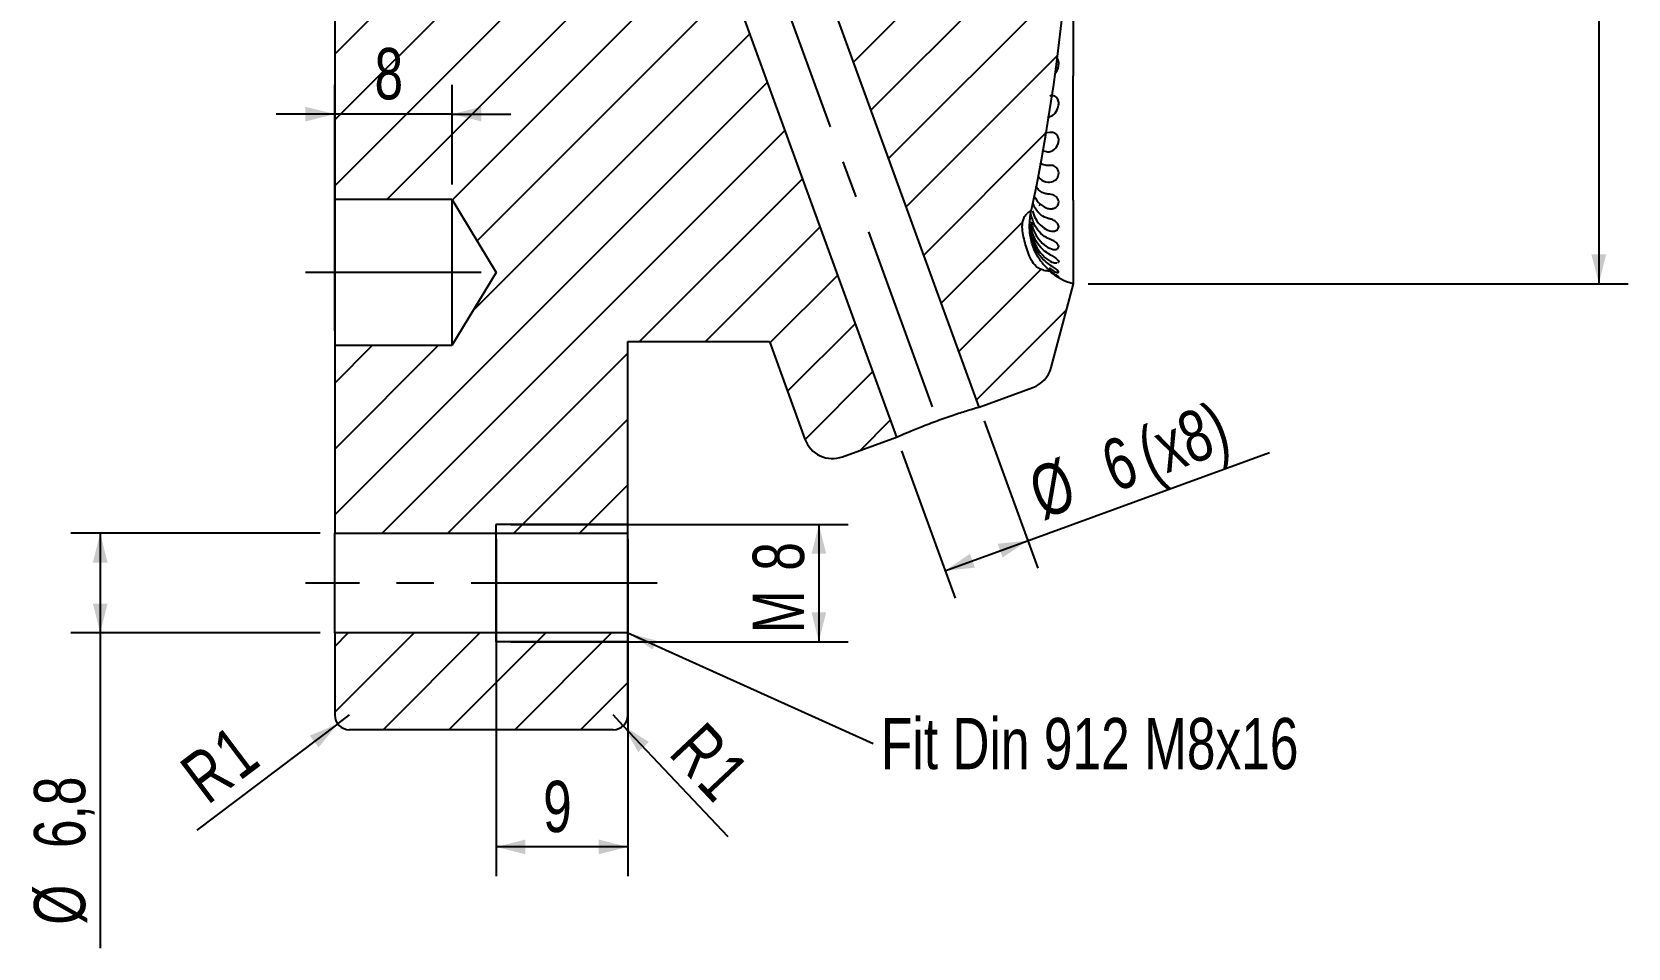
# Model space of a CAD drawing. Header units: millimetres. Extents: x 8 to 3888, y -9869 to 412.
# Drawn here: x 276.4 to 385.3, y 123.9 to 186.4 of the extents above; entities that cross this region are included whole.
import ezdxf

# ---------------------------------------------------------------- set-up
doc = ezdxf.new("R2010")
doc.units = ezdxf.units.MM
doc.linetypes.add('CENTERX2', pattern=[20.32, 12.7, -2.54, 2.54, -2.54])
for name, color, linetype in [('CENTERLINE', 4, 'CENTERX2'), ('DETAIL', 3, 'Continuous'), ('DIMENSIONS', 2, 'Continuous'), ('HATCH', 3, 'Continuous'), ('TEXT', 2, 'Continuous')]:
    doc.layers.add(name, color=color, linetype=linetype)
doc.layers.add('OUTLINE', color=7, linetype='Continuous', lineweight=25)
doc.styles.add('SLDTEXTSTYLE0', font='TXT', dxfattribs={"width": 0.75})
doc.dimstyles.new('SLDDIMSTYLE1', dxfattribs={"dimtxt": 3.5, "dimasz": 2, "dimexe": 0, "dimexo": 0.0625, "dimgap": 0.875, "dimtad": 1, "dimrnd": 1e-09, "dimzin": 12, "dimdsep": 46, "dimtxsty": 'SLDTEXTSTYLE0', "dimsah": 1, "dimcen": 0.09, "dimadec": 0, "dimazin": 3, "dimtfac": 1, "dimtofl": 0, "dimtmove": 0, "dimatfit": 3, "dimfxl": 0, "dimfrac": 2, "dimtolj": 1, "dimtzin": 12, "dimarcsym": 0})
doc.dimstyles.new('SLDDIMSTYLE10', dxfattribs={"dimtxt": 3.5, "dimasz": 2, "dimexe": 0, "dimexo": 0.0625, "dimgap": 0.875, "dimtad": 1, "dimrnd": 1e-09, "dimzin": 12, "dimdsep": 46, "dimtxsty": 'SLDTEXTSTYLE0', "dimsah": 1, "dimcen": 0.09, "dimadec": 0, "dimazin": 3, "dimtol": 1, "dimtp": 0.05, "dimtfac": 1, "dimtofl": 0, "dimtmove": 0, "dimatfit": 3, "dimfxl": 0, "dimfrac": 2, "dimtolj": 1, "dimarcsym": 0})
doc.dimstyles.new('SLDDIMSTYLE3', dxfattribs={"dimtxt": 3.5, "dimasz": 2, "dimexe": 0, "dimexo": 0.0625, "dimgap": 0.875, "dimtad": 1, "dimrnd": 1e-09, "dimzin": 12, "dimdsep": 46, "dimtxsty": 'SLDTEXTSTYLE0', "dimsah": 1, "dimcen": 0.09, "dimadec": 0, "dimazin": 3, "dimtfac": 1, "dimtmove": 0, "dimatfit": 0, "dimfxl": 0, "dimfrac": 2, "dimtolj": 1, "dimtzin": 12, "dimarcsym": 0})
doc.dimstyles.new('SLDDIMSTYLE4', dxfattribs={"dimtxt": 0.18, "dimasz": 2, "dimexe": 0, "dimexo": 0.0625, "dimgap": 0, "dimtad": 0, "dimtih": 1, "dimtoh": 1, "dimdec": 0, "dimrnd": 1e-09, "dimzin": 0, "dimdsep": 46, "dimtxsty": 'Standard', "dimsah": 1, "dimcen": 0.09, "dimadec": 0, "dimazin": 0, "dimtfac": 2, "dimtdec": 0, "dimtofl": 0, "dimtmove": 0, "dimatfit": 3, "dimfxl": 0, "dimfrac": 2, "dimtolj": 1, "dimtzin": 0, "dimarcsym": 0})
doc.dimstyles.new('SLDDIMSTYLE6', dxfattribs={"dimtxt": 3.5, "dimasz": 2, "dimexe": 0, "dimexo": 0.0625, "dimgap": 0.875, "dimtad": 1, "dimdec": 1, "dimrnd": 1e-09, "dimzin": 12, "dimdsep": 46, "dimtxsty": 'SLDTEXTSTYLE0', "dimsah": 1, "dimcen": 0.09, "dimadec": 0, "dimazin": 3, "dimtfac": 1, "dimtdec": 1, "dimtofl": 0, "dimtmove": 0, "dimatfit": 3, "dimfxl": 0, "dimfrac": 2, "dimtolj": 1, "dimtzin": 12, "dimarcsym": 0})
doc.dimstyles.new('SLDDIMSTYLE8', dxfattribs={"dimtxt": 3.5, "dimasz": 2, "dimexe": 0, "dimexo": 0.0625, "dimgap": 0.875, "dimtad": 1, "dimrnd": 1e-09, "dimzin": 12, "dimdsep": 46, "dimtxsty": 'SLDTEXTSTYLE0', "dimsah": 1, "dimcen": 0, "dimadec": 0, "dimazin": 3, "dimtfac": 1, "dimtofl": 0, "dimtmove": 0, "dimatfit": 3, "dimfxl": 0, "dimfrac": 2, "dimtolj": 1, "dimtzin": 12, "dimarcsym": 0})

# ---------------------------------------------------------------- blocks, each defined once
blk = doc.blocks.new('_D_11')
at = {"layer": 'DIMENSIONS'}
for p, q in [((297.1, 165.96), (297.1, 182.75)), ((305.1, 175.96), (305.1, 182.75)), ((297.1, 180.75), (293.1, 180.75)), ((305.1, 180.75), (297.1, 180.75)), ((305.1, 180.75), (309.1, 180.75))]:
    blk.add_line(p, q, dxfattribs=at)
for points in [[(297.1, 180.75), (295.1, 181.25), (295.1, 180.25)], [(305.1, 180.75), (307.1, 180.25), (307.1, 181.25)]]:
    blk.add_solid(points, dxfattribs=at)
at = {"layer": 'DIMENSIONS', "insert": (299.81, 185.26), "char_height": 3.5, "attachment_point": 1, "style": 'SLDTEXTSTYLE0'}
blk.add_mtext('8', dxfattribs=at)
blk = doc.blocks.new('_D_12')
at = {"layer": 'DIMENSIONS'}
for p, q in [((309.1, 152.76), (332.12, 152.76)), ((330.12, 152.76), (330.12, 144.76)), ((309.1, 144.76), (332.12, 144.76))]:
    blk.add_line(p, q, dxfattribs=at)
for points in [[(330.12, 152.76), (329.62, 150.76), (330.62, 150.76)], [(330.12, 144.76), (330.62, 146.76), (329.62, 146.76)]]:
    blk.add_solid(points, dxfattribs=at)
at = {"layer": 'DIMENSIONS', "char_height": 3.5, "attachment_point": 1, "rotation": 90, "style": 'SLDTEXTSTYLE0'}
for s, insert in [('8', (325.61, 149.6)), ('M', (325.61, 145.34))]:
    blk.add_mtext(s, dxfattribs=dict(at, insert=insert))
blk = doc.blocks.new('_D_13')
at = {"layer": 'DIMENSIONS'}
for p, q in [((308.1, 151.76), (308.1, 128.76)), ((317.1, 151.76), (317.1, 128.76)), ((317.1, 130.76), (308.1, 130.76))]:
    blk.add_line(p, q, dxfattribs=at)
for points in [[(308.1, 130.76), (310.1, 130.26), (310.1, 131.26)], [(317.1, 130.76), (315.1, 131.26), (315.1, 130.26)]]:
    blk.add_solid(points, dxfattribs=at)
at = {"layer": 'DIMENSIONS', "insert": (311.31, 135.27), "char_height": 3.5, "attachment_point": 1, "style": 'SLDTEXTSTYLE0'}
blk.add_mtext('9', dxfattribs=at)
blk = doc.blocks.new('_D_14')
at = {"layer": 'DIMENSIONS'}
for p, q in [((296.1, 152.16), (279.1, 152.16)), ((281.1, 152.16), (281.1, 145.36)), ((296.1, 145.36), (279.1, 145.36)), ((281.1, 145.36), (281.1, 123.86))]:
    blk.add_line(p, q, dxfattribs=at)
for points in [[(281.1, 152.16), (280.6, 150.16), (281.6, 150.16)], [(281.1, 145.36), (281.6, 147.36), (280.6, 147.36)]]:
    blk.add_solid(points, dxfattribs=at)
at = {"layer": 'DIMENSIONS', "char_height": 3.5, "attachment_point": 1, "rotation": 90, "style": 'SLDTEXTSTYLE0'}
for s, insert in [('6,8', (276.58, 130.68)), ('%%c', (276.58, 125.45))]:
    blk.add_mtext(s, dxfattribs=dict(at, insert=insert))
blk = doc.blocks.new('_D_15')
at = {"layer": 'DIMENSIONS'}
for q in [(298.1, 139.76), (287.69, 131.9)]:
    blk.add_line((297.3, 139.15), q, dxfattribs=at)
blk.add_solid([(297.3, 139.15), (295.4, 138.35), (296, 137.55)], dxfattribs=at)
at = {"layer": 'DIMENSIONS', "char_height": 3.5, "attachment_point": 1, "rotation": 37.0467, "style": 'SLDTEXTSTYLE0'}
for s, insert in [('1', (288.5, 138.02)), ('R', (286.31, 136.37))]:
    blk.add_mtext(s, dxfattribs=dict(at, insert=insert))
blk = doc.blocks.new('_D_16')
at = {"layer": 'DIMENSIONS'}
for q in [(316.1, 139.76), (323.91, 131.47)]:
    blk.add_line((316.78, 139.03), q, dxfattribs=at)
blk.add_solid([(316.78, 139.03), (317.79, 137.23), (318.52, 137.92)], dxfattribs=at)
at = {"layer": 'DIMENSIONS', "char_height": 3.5, "attachment_point": 1, "rotation": 313.3065, "style": 'SLDTEXTSTYLE0'}
for s, insert in [('R', (322.33, 139.48)), ('1', (324.22, 137.47))]:
    blk.add_mtext(s, dxfattribs=dict(at, insert=insert))
blk = doc.blocks.new('_D_19')
at = {"layer": 'DIMENSIONS'}
for p, q in [((348.5, 234.33), (385.32, 234.33)), ((383.32, 234.33), (383.32, 169.18)), ((348.5, 169.18), (385.32, 169.18))]:
    blk.add_line(p, q, dxfattribs=at)
for points in [[(383.32, 234.33), (382.82, 232.33), (383.82, 232.33)], [(383.32, 169.18), (383.82, 171.18), (382.82, 171.18)]]:
    blk.add_solid(points, dxfattribs=at)
at = {"layer": 'DIMENSIONS', "attachment_point": 1, "rotation": 90, "style": 'SLDTEXTSTYLE0'}
for s, insert, char_height in [('0,05', (376.57, 208.64), 2.5), ('0', (379.8, 208.64), 2.5), ('+', (376.57, 206.62), 2.5), ('65,15', (378.75, 193.69), 3.5), ('%%c', (378.8, 188.41), 3.5)]:
    blk.add_mtext(s, dxfattribs=dict(at, insert=insert, char_height=char_height))
blk = doc.blocks.new('_D_24')
at = {"layer": 'DIMENSIONS'}
for p, q in [((341.39, 159.83), (345.05, 149.77)), ((335.75, 157.77), (339.41, 147.72)), ((344.36, 151.65), (360.86, 157.66)), ((338.72, 149.6), (344.36, 151.65))]:
    blk.add_line(p, q, dxfattribs=at)
for points in [[(344.36, 151.65), (342.31, 151.44), (342.65, 150.5)], [(338.72, 149.6), (340.77, 149.81), (340.43, 150.75)]]:
    blk.add_solid(points, dxfattribs=at)
at = {"layer": 'DIMENSIONS', "char_height": 3.5, "attachment_point": 1, "rotation": 20, "style": 'SLDTEXTSTYLE0'}
for s, insert in [('(x8)', (351.53, 159.12)), ('6', (349.1, 158.23)), ('%%c', (344.16, 156.38))]:
    blk.add_mtext(s, dxfattribs=dict(at, insert=insert))
blk = doc.blocks.new('SW_NOTE_7')
at = {"layer": 'TEXT', "color": 0, "insert": (0.53, 1.75), "char_height": 3.5, "attachment_point": 1, "style": 'SLDTEXTSTYLE0'}
blk.add_mtext('Fit Din 912 M8x16', dxfattribs=at)

msp = doc.modelspace()

# ---------------------------------------------------------------- hatches: boundary and pattern name
at = {"layer": 'HATCH'}
h = msp.add_hatch(dxfattribs=at)
h.set_pattern_fill('ANSI31', color=256, angle=3e-322, style=0)
edge = h.paths.add_edge_path(flags=0)
edge.add_spline(control_points=[(345.43698, 170.10549), (345.40017, 170.11155), (345.36376, 170.12058), (345.32825, 170.13202), (345.22891, 170.16402), (345.13498, 170.21549), (345.05091, 170.27733), (344.92793, 170.36781), (344.82196, 170.48306), (344.73331, 170.60736), (344.58143, 170.82035), (344.47516, 171.06554), (344.3886, 171.3124), (344.18404, 171.89581), (343.97565, 172.50755), (343.99751, 173.12539), (344.00226, 173.25951), (344.02116, 173.39463), (344.05977, 173.52316), (344.09874, 173.65291), (344.15942, 173.77993), (344.24511, 173.88486), (344.27198, 173.91775), (344.30149, 173.94871), (344.33347, 173.97668)], knot_values=[0.002669646, 0.002669646, 0.002669646, 0.002669646, 0.002780177, 0.002780177, 0.002780177, 0.003091261, 0.003091261, 0.003091261, 0.003547713, 0.003547713, 0.003547713, 0.004332029, 0.004332029, 0.004332029, 0.006187223, 0.006187223, 0.006187223, 0.006580463, 0.006580463, 0.006580463, 0.00698031, 0.00698031, 0.00698031, 0.007103925, 0.007103925, 0.007103925, 0.007103925], weights=[1, 1, 1, 1, 1, 1, 1, 1, 1, 1, 1, 1, 1, 1, 1, 1, 1, 1, 1, 1, 1, 1, 1, 1, 1], degree=3, periodic=0)
edge.add_ellipse((348.4411, 173.05472), major_axis=(-5.21832, -1.48753), ratio=0.506800883, start_angle=308.0705263, end_angle=312.9549201, ccw=False)
edge.add_arc((213.79293, 201.75653), 133.70335, 348.1145062, 371.8854938)
edge.add_ellipse((348.4411, 230.45835), major_axis=(-5.21832, 1.48753), ratio=0.506800883, start_angle=47.0450799, end_angle=51.9294737, ccw=False)
edge.add_spline(control_points=[(344.33347, 229.53639), (344.30832, 229.55839), (344.28469, 229.58223), (344.26271, 229.60738), (344.19509, 229.68474), (344.1419, 229.77579), (344.10231, 229.8706), (344.04458, 230.00887), (344.01364, 230.15939), (344.00197, 230.30877), (343.98225, 230.5611), (344.016, 230.81752), (344.06831, 231.06515), (344.1901, 231.64172), (344.33419, 232.23137), (344.62844, 232.74193), (344.70106, 232.86792), (344.78684, 232.98809), (344.88798, 233.09257), (344.99009, 233.19804), (345.11126, 233.29043), (345.24562, 233.34956), (345.30662, 233.37641), (345.37121, 233.39675), (345.43698, 233.40757)], knot_values=[0.002512701, 0.002512701, 0.002512701, 0.002512701, 0.002612651, 0.002612651, 0.002612651, 0.002922069, 0.002922069, 0.002922069, 0.003374672, 0.003374672, 0.003374672, 0.004141397, 0.004141397, 0.004141397, 0.00592521, 0.00592521, 0.00592521, 0.006359417, 0.006359417, 0.006359417, 0.006800955, 0.006800955, 0.006800955, 0.006999044, 0.006999044, 0.006999044, 0.006999044], weights=[1, 1, 1, 1, 1, 1, 1, 1, 1, 1, 1, 1, 1, 1, 1, 1, 1, 1, 1, 1, 1, 1, 1, 1, 1], degree=3, periodic=0)
edge.add_ellipse((348.4411, 230.45835), major_axis=(-5.21832, 1.48753), ratio=0.506800883, start_angle=307.6084752, end_angle=312.9549201, ccw=False)
edge.add_arc((348.49628, 230.45835), 4, 105.0464603, 131.3473723, ccw=False)
edge.add_arc((359.09628, 191.02653), 44.8317, 104.9956364, 105.0464603, ccw=False)
edge.add_line((347.49628, 234.33151), (345.96437, 240.04869))
edge.add_arc((344.03251, 239.53105), 2, 15, 70)
edge.add_line((344.71655, 241.41044), (341.04405, 242.74712))
edge.add_line((341.04405, 242.74712), (328.98455, 209.61391))
edge.add_line((328.98455, 209.61391), (333.70574, 201.75653))
edge.add_line((333.70574, 201.75653), (328.98455, 193.89915))
edge.add_line((328.98455, 193.89915), (341.04405, 160.76595))
edge.add_line((341.04405, 160.76595), (344.71655, 162.10263))
edge.add_arc((344.03251, 163.98202), 2, 290, 345)
edge.add_line((345.96437, 163.46438), (347.49628, 169.18155))
edge.add_arc((359.09628, 212.48653), 44.8317, 254.9535397, 255.0043636, ccw=False)
edge.add_arc((348.49628, 173.05472), 4, 228.6526277, 254.9535397, ccw=False)
edge.add_ellipse((348.4411, 173.05472), major_axis=(-5.21832, -1.48753), ratio=0.506800883, start_angle=47.0450799, end_angle=52.3915248, ccw=False)
h = msp.add_hatch(dxfattribs=at)
h.set_pattern_fill('ANSI31', color=256, angle=3e-322, style=0)
edge = h.paths.add_edge_path(flags=0)
edge.add_line((323.74331, 190.75653), (315.09628, 190.75653))
edge.add_line((315.09628, 190.75653), (315.09628, 188.90653))
edge.add_line((315.09628, 188.90653), (298.59628, 188.90653))
edge.add_line((298.59628, 188.90653), (297.09628, 187.40653))
edge.add_line((297.09628, 187.40653), (297.09628, 174.95653))
edge.add_line((297.09628, 174.95653), (305.09628, 174.95653))
edge.add_line((305.09628, 174.95653), (308.10058, 169.95653))
edge.add_line((308.10058, 169.95653), (305.09628, 164.95653))
edge.add_line((305.09628, 164.95653), (297.09628, 164.95653))
edge.add_line((297.09628, 164.95653), (297.09628, 152.15653))
edge.add_line((297.09628, 152.15653), (317.09628, 152.15653))
edge.add_line((317.09628, 152.15653), (317.09628, 165.23153))
edge.add_line((317.09628, 165.23153), (326.74628, 165.23153))
edge.add_line((326.74628, 165.23153), (329.16997, 158.57249))
edge.add_arc((331.04936, 159.25653), 2, 200, 290)
edge.add_line((331.7334, 157.37715), (335.4059, 158.71383))
edge.add_line((335.4059, 158.71383), (323.74331, 190.75653))
h = msp.add_hatch(dxfattribs=at)
h.set_pattern_fill('ANSI31', color=256, angle=3e-322, style=0)
edge = h.paths.add_edge_path(flags=0)
edge.add_line((317.09628, 145.35653), (297.09628, 145.35653))
edge.add_line((297.09628, 145.35653), (297.09628, 139.75653))
edge.add_arc((298.09628, 139.75653), 1, 180, 270)
edge.add_line((298.09628, 138.75653), (316.09628, 138.75653))
edge.add_arc((316.09628, 139.75653), 1, 270, 360)
edge.add_line((317.09628, 139.75653), (317.09628, 145.35653))

# ---------------------------------------------------------------- linework, layer by layer
at = {"layer": 'CENTERLINE'}
for p, q in [((326.55015, 191.81621), (338.22498, 159.73989)), ((307.09628, 169.95653), (295.09628, 169.95653)), ((319.09628, 148.75653), (295.09628, 148.75653))]:
    msp.add_line(p, q, dxfattribs=at)
at = {"layer": 'DETAIL'}
for p, q in [((317.09628, 152.75653), (308.09628, 152.75653)), ((308.09628, 152.75653), (308.09628, 144.75653)), ((317.09628, 144.75653), (308.09628, 144.75653))]:
    msp.add_line(p, q, dxfattribs=at)
at = {"layer": 'OUTLINE'}
for p, q in [((347.49628, 183.35928), (347.49628, 220.15378)), ((341.04405, 160.76595), (328.98455, 193.89915)), ((323.74331, 190.75653), (335.4059, 158.71383)), ((297.09628, 187.40653), (297.09628, 174.95653)), ((347.44799, 183.36862), (347.44799, 174.88334)), ((345.87693, 179.49085), (345.54411, 179.45245)), ((297.09628, 174.95653), (305.09628, 174.95653)), ((297.09628, 174.95653), (297.09628, 164.95653)), ((305.09628, 174.95653), (308.10058, 169.95653)), ((305.09628, 174.95653), (305.09628, 164.95653)), ((347.49628, 169.18155), (347.49628, 174.874)), ((344.49628, 173.07317), (344.49628, 173.08335)), ((308.10058, 169.95653), (305.09628, 164.95653)), ((345.96437, 163.46438), (347.49628, 169.18155)), ((347.45787, 169.19186), (347.49628, 169.18155)), ((305.09628, 164.95653), (297.09628, 164.95653)), ((297.09628, 164.95653), (297.09628, 152.15653)), ((317.09628, 165.23153), (326.74628, 165.23153)), ((317.09628, 152.15653), (317.09628, 165.23153)), ((326.74628, 165.23153), (329.16997, 158.57249)), ((341.04405, 160.76595), (344.71655, 162.10263)), ((331.7334, 157.37715), (335.4059, 158.71383)), ((297.09628, 152.15653), (317.09628, 152.15653)), ((297.09628, 145.35653), (297.09628, 152.15653)), ((317.09628, 145.35653), (317.09628, 152.15653)), ((317.09628, 145.35653), (297.09628, 145.35653)), ((297.09628, 145.35653), (297.09628, 139.75653)), ((317.09628, 139.75653), (317.09628, 145.35653)), ((316.09628, 138.75653), (298.09628, 138.75653))]:
    msp.add_line(p, q, dxfattribs=at)
at = {"layer": 'OUTLINE', "flags": 128}
msp.add_lwpolyline([(344.60442, 174.15185), (344.60533, 174.15636), (344.60623, 174.16087), (344.60714, 174.16538), (344.60804, 174.16989), (344.60894, 174.1744), (344.60985, 174.17892), (344.61075, 174.18343), (344.61166, 174.18794)], dxfattribs=at)
at = {"layer": 'OUTLINE'}
for centre, radius, start, end in [((213.79293, 201.75653), 133.70335, 348.1145062, 11.8854938), ((348.49628, 173.05472), 4, 228.6526277, 254.9535397), ((344.03251, 163.98202), 2, 290, 345), ((331.04936, 159.25653), 2, 200, 290), ((298.09628, 139.75653), 1, 180, 270), ((316.09628, 139.75653), 1, 270, 0)]:
    msp.add_arc(centre, radius, start, end, dxfattribs=at)
for start_param, end_param in [(5.376845012, 5.462093766), (0.821091542, 0.914404608)]:
    msp.add_ellipse((348.4411, 173.05472), major_axis=(-5.21832, -1.48753), ratio=0.506800883, start_param=start_param, end_param=end_param, dxfattribs=at)
for points, knots in [([(346.22895, 183.50688), (346.30083, 183.60307), (346.41869, 183.76078), (346.45681, 183.98427), (346.47167, 184.07145)], [0, 0, 0, 0, 0.609907733, 1, 1, 1, 1]), ([(346.47167, 184.07145), (346.47527, 184.10192), (346.48599, 184.19269), (346.4741, 184.33637), (346.43082, 184.47881), (346.38443, 184.54555), (346.36827, 184.56879)], [0, 0, 0, 0, 0.19555887, 0.582667432, 0.854633479, 1, 1, 1, 1]), ([(346.47167, 181.36167), (346.48405, 181.43837), (346.48583, 181.5216), (346.45809, 181.65432), (346.44344, 181.70021), (346.40069, 181.78971), (346.37165, 181.83483), (346.29929, 181.91389), (346.25569, 181.94746), (346.16765, 181.9925), (346.12381, 182.00436), (346.00358, 182.01757), (345.93661, 181.99957), (345.87693, 181.97504)], [0, 0, 0, 0, 0.25, 0.25, 0.375, 0.375, 0.5, 0.5, 0.625, 0.625, 0.75, 0.75, 1, 1, 1, 1]), ([(345.72568, 180.5274), (345.87537, 180.57212), (346.18247, 180.66386), (346.40737, 181.04263), (346.4595, 181.30128), (346.47167, 181.36167)], [0, 0, 0, 0, 0.4216442599, 0.8649743218, 1, 1, 1, 1]), ([(345.34744, 178.2881), (345.46675, 178.23932), (345.75675, 178.12074), (346.20068, 178.29475), (346.41654, 178.61704), (346.46296, 178.83453), (346.47167, 178.87533)], [0, 0, 0, 0, 0.248402552, 0.603777385, 0.925665831, 1, 1, 1, 1]), ([(346.47167, 178.87533), (346.48412, 178.94442), (346.48583, 179.01978), (346.45801, 179.14293), (346.4434, 179.18576), (346.4003, 179.27131), (346.37119, 179.31474), (346.29879, 179.39287), (346.25522, 179.42722), (346.16727, 179.47628), (346.12349, 179.49129), (346.00343, 179.51532), (345.93655, 179.50627), (345.87693, 179.49085)], [0, 0, 0, 0, 0.25, 0.25, 0.375, 0.375, 0.5, 0.5, 0.625, 0.625, 0.75, 0.75, 1, 1, 1, 1]), ([(345.04947, 176.52406), (345.10437, 176.45365), (345.29639, 176.20736), (345.74496, 176.06814), (346.22022, 176.1551), (346.4223, 176.43128), (346.4651, 176.61195), (346.47167, 176.63968)], [0, 0, 0, 0, 0.115742551, 0.404872189, 0.693174835, 0.952903181, 1, 1, 1, 1]), ([(345.87693, 177.2506), (345.76523, 177.24288), (345.5283, 177.22651), (345.31327, 177.34848), (345.19961, 177.41295)], [0, 0, 0, 0, 0.471471358, 1, 1, 1, 1]), ([(346.47167, 176.63968), (346.48414, 176.70011), (346.48589, 176.76697), (346.4578, 176.87965), (346.44336, 176.91861), (346.39981, 176.99936), (346.37064, 177.0406), (346.29819, 177.11695), (346.25485, 177.15161), (346.16634, 177.20452), (346.12266, 177.2224), (346.04277, 177.24536), (346.00553, 177.25087), (345.93761, 177.25496), (345.90646, 177.25365), (345.87693, 177.2506)], [0, 0, 0, 0, 0.25, 0.25, 0.375, 0.375, 0.5, 0.5, 0.625, 0.625, 0.75, 0.75, 0.875, 0.875, 1, 1, 1, 1]), ([(345.87693, 175.27884), (345.78464, 175.29023), (345.51891, 175.32302), (345.17708, 175.46917), (344.98824, 175.74332), (344.93151, 175.82568)], [0, 0, 0, 0, 0.2713062082, 0.7810898881, 1, 1, 1, 1]), ([(345.87693, 173.59718), (345.80036, 173.61672), (345.54686, 173.68143), (345.17224, 173.93226), (344.84729, 174.31294), (344.75239, 174.61496), (344.72795, 174.69274)], [0, 0, 0, 0, 0.172585225, 0.571316513, 0.8895865, 1, 1, 1, 1]), ([(344.79439, 175.17614), (344.91277, 174.94428), (345.05955, 174.75417), (345.39305, 174.46073), (345.57269, 174.36399), (345.8369, 174.29741), (345.92166, 174.28906), (346.08012, 174.29909), (346.15433, 174.31774), (346.28386, 174.38179), (346.33784, 174.42627), (346.42253, 174.53712), (346.45336, 174.60437), (346.47167, 174.67922)], [0, 0, 0, 0, 0.25, 0.25, 0.5, 0.5, 0.625, 0.625, 0.75, 0.75, 0.875, 0.875, 1, 1, 1, 1]), ([(346.47167, 174.67922), (346.4841, 174.73004), (346.4859, 174.78784), (346.45779, 174.88824), (346.44341, 174.92329), (346.39982, 174.99778), (346.37065, 175.03653), (346.29813, 175.11053), (346.25493, 175.14524), (346.16638, 175.20132), (346.12264, 175.22207), (346.0028, 175.26682), (345.93589, 175.27572), (345.87693, 175.27884)], [0, 0, 0, 0, 0.25, 0.25, 0.375, 0.375, 0.5, 0.5, 0.625, 0.625, 0.75, 0.75, 1, 1, 1, 1]), ([(345.43698, 170.10549), (345.34499, 170.12064), (345.25558, 170.15431), (345.09225, 170.24327), (345.01596, 170.29981), (344.81053, 170.48807), (344.69977, 170.64191), (344.52019, 170.96569), (344.45003, 171.13717), (344.32687, 171.48853), (344.274, 171.66609), (344.17234, 172.02208), (344.12356, 172.20051), (344.0424, 172.56093), (344.01045, 172.743), (343.98933, 173.11636), (344.00062, 173.30901), (344.07617, 173.58439), (344.11084, 173.67281), (344.20293, 173.83663), (344.2619, 173.91409), (344.33347, 173.97668)], [0, 0, 0, 0, 0.0625, 0.0625, 0.125, 0.125, 0.25, 0.25, 0.375, 0.375, 0.5, 0.5, 0.625, 0.625, 0.75, 0.75, 0.875, 0.875, 0.9375, 0.9375, 1, 1, 1, 1]), ([(345.87693, 171.17446), (345.73355, 171.24781), (345.59174, 171.34128), (345.31353, 171.58299), (345.18147, 171.72733), (344.99767, 171.99149), (344.93899, 172.08766), (344.83159, 172.29138), (344.78231, 172.39965), (344.64922, 172.74591), (344.58481, 172.99422), (344.54516, 173.25261)], [0, 0, 0, 0, 0.25, 0.25, 0.5, 0.5, 0.625, 0.625, 0.75, 0.75, 1, 1, 1, 1]), ([(345.87693, 172.22403), (345.80047, 172.25545), (345.54737, 172.35947), (345.16733, 172.6597), (344.78039, 173.21835), (344.64807, 173.69424), (344.58212, 173.93145)], [0, 0, 0, 0, 0.143115823, 0.473762618, 0.737686528, 1, 1, 1, 1]), ([(344.60916, 173.42933), (344.64118, 173.26319), (344.72953, 172.8047), (345.09459, 172.19732), (345.60752, 171.69454), (346.12023, 171.48194), (346.39518, 171.53289), (346.45477, 171.63699), (346.47167, 171.66653)], [0, 0, 0, 0, 0.115631407, 0.319099967, 0.52458162, 0.732125451, 0.923998101, 1, 1, 1, 1]), ([(344.68983, 174.14895), (344.75124, 173.96791), (344.90199, 173.52349), (345.34383, 173.03409), (345.87175, 172.74004), (346.31768, 172.747), (346.42356, 172.93155), (346.47167, 173.01543)], [0, 0, 0, 0, 0.151711707, 0.372432158, 0.597310406, 0.816986856, 1, 1, 1, 1]), ([(346.47167, 173.01543), (346.48414, 173.05637), (346.48584, 173.10416), (346.45798, 173.19069), (346.4434, 173.22203), (346.40024, 173.28879), (346.37112, 173.32469), (346.29876, 173.39545), (346.2552, 173.43024), (346.16717, 173.4886), (346.1234, 173.51207), (346.00341, 173.56682), (345.93654, 173.58474), (345.87693, 173.59718)], [0, 0, 0, 0, 0.25, 0.25, 0.375, 0.375, 0.5, 0.5, 0.625, 0.625, 0.75, 0.75, 1, 1, 1, 1]), ([(345.87693, 170.08832), (345.70139, 170.22739), (345.5297, 170.39223), (345.19745, 170.79634), (345.04206, 171.02997), (344.84022, 171.43615), (344.78005, 171.57719), (344.6751, 171.87147), (344.63043, 172.02545), (344.5614, 172.32979), (344.53611, 172.48324), (344.5035, 172.78534), (344.49628, 172.93128), (344.49628, 173.07317)], [0, 0, 0, 0, 0.25, 0.25, 0.5, 0.5, 0.625, 0.625, 0.75, 0.75, 0.875, 0.875, 1, 1, 1, 1]), ([(345.87693, 170.45994), (345.70815, 170.58701), (345.37847, 170.83521), (344.95801, 171.41093), (344.66692, 172.08404), (344.53129, 172.65604), (344.51713, 172.98037), (344.51284, 173.07879)], [0, 0, 0, 0, 0.261545679, 0.51086246, 0.711478753, 0.912451452, 1, 1, 1, 1]), ([(344.52296, 173.07647), (344.5231, 173.07393), (344.54055, 172.7642), (344.70946, 172.16403), (345.10824, 171.40189), (345.62725, 170.86084), (346.11585, 170.5838), (346.27789, 170.6), (346.34357, 170.60656)], [0, 0, 0, 0, 0.001772959, 0.21613429, 0.426549549, 0.63930266, 0.853798347, 1, 1, 1, 1]), ([(346.47167, 171.66653), (346.48418, 171.69709), (346.48586, 171.73446), (346.45792, 171.80678), (346.4434, 171.83346), (346.40011, 171.89252), (346.37098, 171.92507), (346.29865, 171.99174), (346.25519, 172.02585), (346.16697, 172.08615), (346.12324, 172.11195), (346.00335, 172.17583), (345.93642, 172.2025), (345.87693, 172.22403)], [0, 0, 0, 0, 0.25, 0.25, 0.375, 0.375, 0.5, 0.5, 0.625, 0.625, 0.75, 0.75, 1, 1, 1, 1]), ([(345.87693, 171.17446), (345.93665, 171.14391), (346.0038, 171.10867), (346.12398, 171.03607), (346.16759, 171.00827), (346.25614, 170.94647), (346.29911, 170.91369), (346.37142, 170.85171), (346.40042, 170.82295), (346.44373, 170.77229), (346.45804, 170.75066), (346.48583, 170.69367), (346.48414, 170.66698), (346.47167, 170.6473)], [0, 0, 0, 0, 0.25, 0.25, 0.375, 0.375, 0.5, 0.5, 0.625, 0.625, 0.75, 0.75, 1, 1, 1, 1]), ([(345.82934, 170.26427), (345.94417, 170.1783), (346.21452, 169.97589), (346.4091, 169.94195), (346.46021, 169.96397), (346.47167, 169.96891)], [0, 0, 0, 0, 0.364173715, 0.85745199, 1, 1, 1, 1]), ([(345.85379, 170.05185), (346.00791, 169.91622), (346.14696, 169.81633), (346.36645, 169.67859), (346.43856, 169.6453), (346.47167, 169.63879)], [0, 0, 0, 0, 0.5, 0.5, 1, 1, 1, 1]), ([(346.47167, 169.96891), (346.48406, 169.97752), (346.48582, 169.99324), (346.45806, 170.03448), (346.4434, 170.05143), (346.40066, 170.0924), (346.37161, 170.11726), (346.29926, 170.17381), (346.25566, 170.2057), (346.16761, 170.26762), (346.12378, 170.29734), (346.00357, 170.37764), (345.93661, 170.42083), (345.87693, 170.45994)], [0, 0, 0, 0, 0.25, 0.25, 0.375, 0.375, 0.5, 0.5, 0.625, 0.625, 0.75, 0.75, 1, 1, 1, 1]), ([(346.47167, 169.63879), (346.48404, 169.63636), (346.48581, 169.64083), (346.45792, 169.66599), (346.44336, 169.67757), (346.40024, 169.70937), (346.37118, 169.72993), (346.29818, 169.78084), (346.25503, 169.8107), (346.16744, 169.87212), (346.12382, 169.90312), (346.00275, 169.99087), (345.9361, 170.04145), (345.87693, 170.08832)], [0, 0, 0, 0, 0.25, 0.25, 0.375, 0.375, 0.5, 0.5, 0.625, 0.625, 0.75, 0.75, 1, 1, 1, 1]), ([(335.4059, 158.71383), (335.4059, 158.71383), (335.4236, 158.72163), (335.49424, 158.75261), (335.54642, 158.77545), (335.75276, 158.86507), (335.96054, 158.9546), (336.34523, 159.11546), (336.48493, 159.17322), (336.78763, 159.29637), (336.95093, 159.36186), (337.45531, 159.5605), (337.82451, 159.70101), (338.3752, 159.90194), (338.56137, 159.96847), (338.92583, 160.09602), (339.10273, 160.15658), (339.4459, 160.27176), (339.6133, 160.32672), (339.92321, 160.4266), (340.06741, 160.47211), (340.33367, 160.55483), (340.45406, 160.59151), (340.66218, 160.65416), (340.75154, 160.68063), (340.89697, 160.72337), (340.95148, 160.73919), (341.0251, 160.7605), (341.04405, 160.76595), (341.04405, 160.76595)], [0, 0, 0, 0, 0.0625, 0.0625, 0.125, 0.125, 0.25, 0.25, 0.3125, 0.3125, 0.375, 0.375, 0.5, 0.5, 0.5625, 0.5625, 0.625, 0.625, 0.6875, 0.6875, 0.75, 0.75, 0.8125, 0.8125, 0.875, 0.875, 0.9375, 0.9375, 1, 1, 1, 1])]:
    msp.add_open_spline(points, degree=3, knots=knots, dxfattribs=at)
for points in [[(347.45787, 183.3667), (347.45457, 183.36733), (347.45128, 183.36797), (347.44799, 183.36862)], [(347.49628, 183.35928), (347.48347, 183.36175), (347.47067, 183.36422), (347.45787, 183.3667)], [(347.44799, 174.88334), (347.45128, 174.88269), (347.45457, 174.88205), (347.45787, 174.88142)], [(347.45787, 174.88142), (347.47067, 174.87894), (347.48347, 174.87647), (347.49628, 174.874)], [(344.49628, 173.08335), (344.49628, 173.47097), (344.53824, 173.82198), (344.60442, 174.15185)], [(346.42083, 170.6025), (346.44307, 170.61355), (346.45986, 170.62867), (346.47167, 170.6473)]]:
    msp.add_open_spline(points, degree=3, dxfattribs=at)

# ---------------------------------------------------------------- block references
at = {"layer": 'TEXT'}
msp.add_blockref('SW_NOTE_7', (333.81953, 137.81044), dxfattribs=at)

# ---------------------------------------------------------------- dimensions: what is measured, and where the dimension line sits
at = {"layer": 'DIMENSIONS'}
for base, p1, p2, angle, text, dimstyle, picture, middle in [((383.31653, 169.18155), (347.49628, 234.33151), (347.49628, 169.18155), 90, '%%c<>', 'SLDDIMSTYLE10', '_D_19', (383.31653, 201.75653)), ((344.36152, 151.65128), (335.4059, 158.71383), (341.04405, 160.76595), 20, '%%c<>(x8)', 'SLDDIMSTYLE1', '_D_24', (353.28182, 154.898)), ((330.11846, 144.75653), (308.09628, 152.75653), (308.09628, 144.75653), 90, 'M<>', 'SLDDIMSTYLE1', '_D_12', (330.11846, 148.75653)), ((281.09628, 145.35653), (297.09628, 152.15653), (297.09628, 145.35653), 90, '%%c<>', 'SLDDIMSTYLE6', '_D_14', (281.09628, 131.25653))]:
    dim = msp.add_linear_dim(base=base, p1=p1, p2=p2, angle=angle, text=text, dimstyle=dimstyle, dxfattribs=at)
    dim.commit()
    dim.dimension.update_dxf_attribs({"geometry": picture, "text_midpoint": middle, "dimtype": 160})
for base, p1, p2, dimstyle, picture, middle in [((297.09628, 180.74528), (305.09628, 174.95653), (297.09628, 164.95653), 'SLDDIMSTYLE3', '_D_11', (301.09628, 180.74528)), ((308.09628, 130.75653), (317.09628, 152.75653), (308.09628, 152.75653), 'SLDDIMSTYLE1', '_D_13', (312.59628, 130.75653))]:
    dim = msp.add_linear_dim(base=base, p1=p1, p2=p2, dimstyle=dimstyle, dxfattribs=at)
    dim.commit()
    dim.dimension.update_dxf_attribs({"geometry": picture, "text_midpoint": middle, "dimtype": 160})
for center, mpoint, picture, middle in [((298.09628, 139.75653), (297.29813, 139.15407), '_D_15', (290.77115, 134.22729)), ((316.09628, 139.75653), (316.78218, 139.02884), '_D_16', (321.30798, 134.22729))]:
    dim = msp.add_radius_dim(center=center, mpoint=mpoint, dimstyle='SLDDIMSTYLE8', dxfattribs=at)
    dim.commit()
    dim.dimension.update_dxf_attribs({"geometry": picture, "text_midpoint": middle, "dimtype": 164})

# ---------------------------------------------------------------- leaders
at = {"layer": 'TEXT'}
msp.add_leader([(317.09628, 145.35653), (333.81953, 137.81044)], dimstyle='SLDDIMSTYLE4', dxfattribs=at)

doc.saveas('drawing.dxf')
